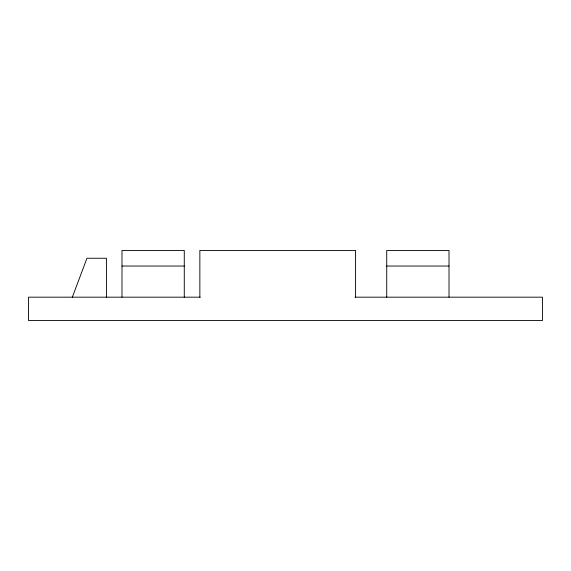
<?xml version="1.0" encoding="UTF-8"?>
<svg xmlns="http://www.w3.org/2000/svg" width="571" height="571" viewBox="0 0 571 571"><rect width="100%" height="100%" fill="white"/><g stroke="black" fill="none" stroke-linecap="round" stroke-linejoin="round"><path stroke-width="0.86" d="M72.346 297.177L86.949 258.249L106.413 258.249L106.413 297.177M121.987 266.036L184.276 266.036M386.724 266.036L449.013 266.036M200.328 297.177L28.55 297.177L28.55 320.538L542.45 320.538L542.45 297.177L355.091 297.177M449.013 297.177L449.013 250.462L386.724 250.462L386.724 297.177M355.576 297.177L355.576 250.462L199.85 250.462L199.85 297.177M184.276 297.177L184.276 250.462L121.987 250.462L121.987 297.177"/></g></svg>
